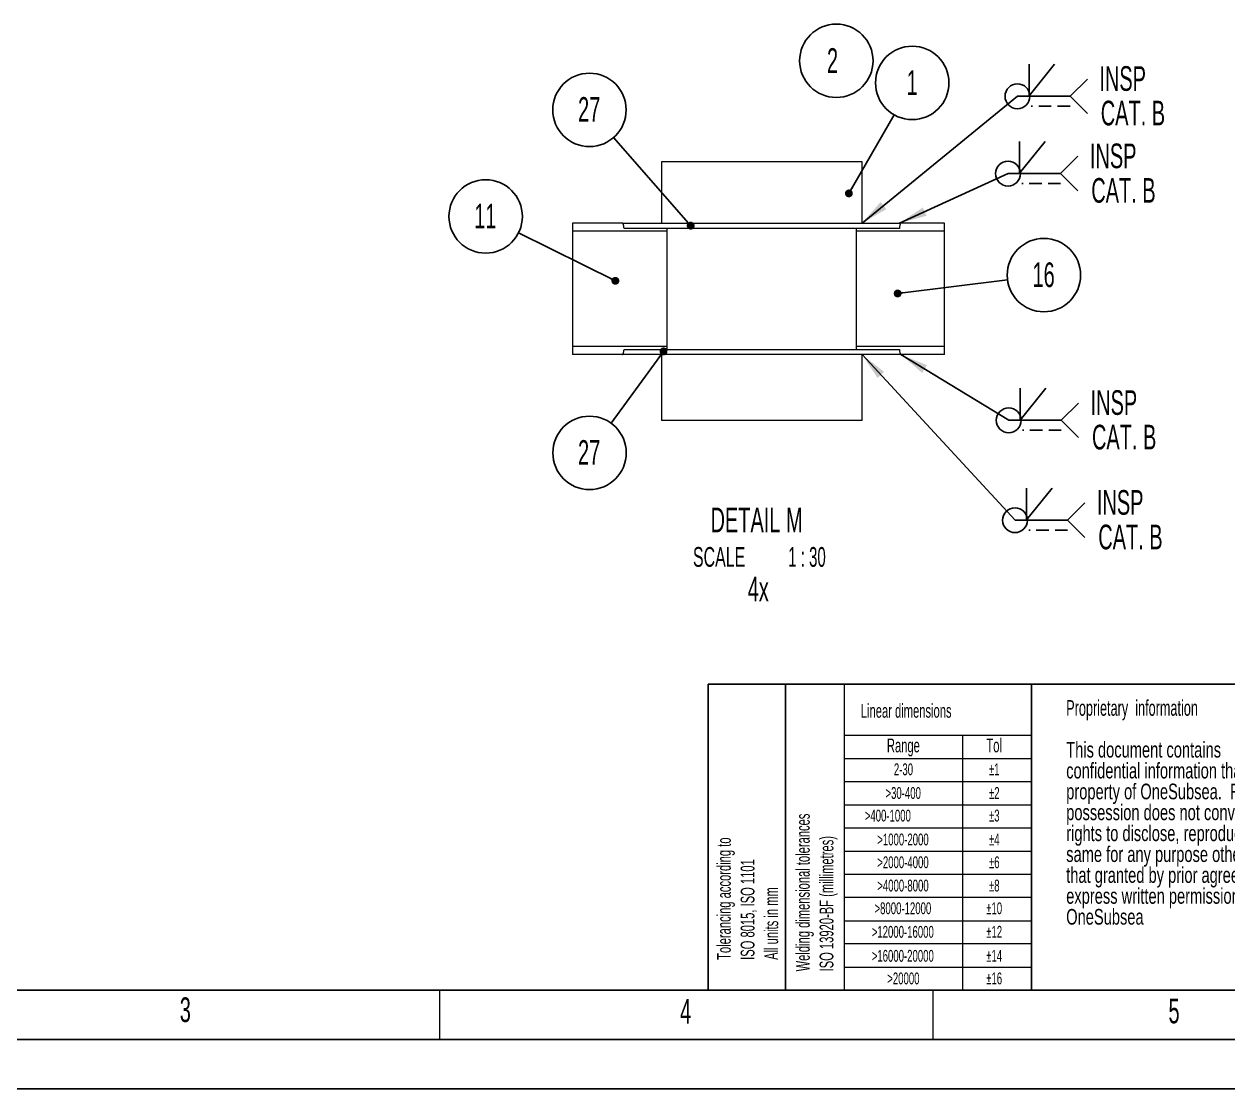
# Paper-space layout 'Sheet3' of a CAD drawing. Header units: millimetres. Extents: x 0 to 420, y 0 to 300.
# Drawn here: x 122.9 to 244.9, y 0 to 107.9 of the extents above; entities that cross this region are included whole.
import ezdxf
from ezdxf.enums import TextEntityAlignment as Align

# ---------------------------------------------------------------- set-up
doc = ezdxf.new("R2010")
doc.units = ezdxf.units.MM
doc.linetypes.add('HIDDEN', pattern=[1.905, 1.27, -0.635])
doc.layers.add('BORDER', color=7, linetype='Continuous')
doc.layers.add('DIMS', color=7, linetype='Continuous')
doc.styles.add('SLDTEXTSTYLE0', font='TXT', dxfattribs={"width": 0.605})
doc.styles.add('SLDTEXTSTYLE1', font='TXT', dxfattribs={"width": 0.7})
doc.styles.add('SLDTEXTSTYLE2', font='TXT', dxfattribs={"width": 0.57})
doc.dimstyles.new('SLDDIMSTYLE0', dxfattribs={"dimtxt": 0.18, "dimasz": 0.8, "dimexe": 0, "dimexo": 0.0625, "dimgap": 0, "dimtad": 0, "dimtih": 1, "dimtoh": 1, "dimdec": 0, "dimrnd": 1e-09, "dimzin": 0, "dimdsep": 46, "dimtxsty": 'Standard', "dimblk1": 'DOT', "dimblk2": 'DOT', "dimsah": 1, "dimcen": 0.09, "dimadec": 0, "dimazin": 0, "dimtfac": 0.8, "dimtdec": 0, "dimtofl": 0, "dimtmove": 0, "dimatfit": 3, "dimldrblk": 'DOT', "dimfxl": 1, "dimfrac": 2, "dimtolj": 1, "dimtzin": 0, "dimarcsym": 0})
doc.dimstyles.new('SLDDIMSTYLE4', dxfattribs={"dimtxt": 0.18, "dimasz": 2.8, "dimexe": 0, "dimexo": 0.0625, "dimgap": 0, "dimtad": 0, "dimtih": 1, "dimtoh": 1, "dimdec": 0, "dimrnd": 1e-09, "dimzin": 0, "dimdsep": 46, "dimtxsty": 'Standard', "dimsah": 1, "dimcen": 0.09, "dimadec": 0, "dimazin": 0, "dimtfac": 2.8, "dimtdec": 0, "dimtofl": 0, "dimtmove": 0, "dimatfit": 3, "dimfxl": 1, "dimfrac": 2, "dimtolj": 1, "dimtzin": 0, "dimarcsym": 0})

# ---------------------------------------------------------------- blocks, each defined once
blk = doc.blocks.new('SW_NOTE_0_44')
at = {"color": 0, "char_height": 3.175, "attachment_point": 1}
for s, insert, style in [('Proprietary  information', (0, 4.09), 'SLDTEXTSTYLE0'), ('This document contains', (0, -4.37), 'SLDTEXTSTYLE1'), ('confidential information that is the', (0, -8.61), 'SLDTEXTSTYLE1'), ('property of OneSubsea.  Receipt or', (0, -12.84), 'SLDTEXTSTYLE1'), ('possession does not convey any', (0, -17.07), 'SLDTEXTSTYLE1'), ('rights to disclose, reproduce or use', (0, -21.31), 'SLDTEXTSTYLE1'), ('same for any purpose other than', (0, -25.54), 'SLDTEXTSTYLE1'), ('that granted by prior agreement or', (0, -29.77), 'SLDTEXTSTYLE1'), ('express written permission of', (0, -34.01), 'SLDTEXTSTYLE1'), ('OneSubsea', (0, -38.24), 'SLDTEXTSTYLE1')]:
    blk.add_mtext(s, dxfattribs=dict(at, insert=insert, style=style))
blk = doc.blocks.new('Block3')
at = {"lineweight": 25}
for p, q in [((155.77, 255.06), (227.77, 255.06)), ((155.77, 193.06), (155.77, 255.06))]:
    blk.add_line(p, q, dxfattribs=at)
at = {"color": 7}
blk.add_blockref('SW_NOTE_0_44', (162.77, 247.77), dxfattribs=at)
at = {"color": 7, "linetype": 'Continuous', "lineweight": 0, "style": 'SLDTEXTSTYLE0', "width": 0.605, "flags": 2}
for tag, height, p in [('AUTOATTR13', 5, (320.3, 251.41)), ('AUTOATTR14', 5, (320.34, 243.33)), ('AUTOATTR15', 5, (320.65, 235.45)), ('AUTOATTR12', 4, (273.8, 221.61)), ('AUTOATTR5', 4, (368.9, 221.64)), ('AUTOATTR4', 5, (436.08, 221.91)), ('AUTOATTR2', 5, (466.71, 221.96)), ('AUTOATTR6', 5, (354.72, 210.75)), ('AUTOATTR7', 5, (400.49, 210.89)), ('AUTOATTR3', 5, (436.09, 210.89)), ('AUTOATTR0', 5, (488.96, 210.78))]:
    blk.add_attdef(tag, text='', height=height, dxfattribs=at).set_placement(p, align=Align.TOP_CENTER)
at = {"color": 7, "linetype": 'Continuous', "lineweight": 0, "style": 'SLDTEXTSTYLE0', "width": 0.605}
for tag, height, p in [('ORIGINATOR', 4, (368.9, 221.64)), ('DOCUMENT_NO.', 5, (436.08, 221.91)), ('DOC._VER.', 5, (466.71, 221.96)), ('MATERIAL_NO.', 5, (354.72, 210.75)), ('PLANT', 5, (400.49, 210.89)), ('RELEASE_DATE', 5, (436.09, 210.89)), ('REASON_FOR_ISSUE', 5, (488.96, 210.78)), ('AUTOATTR16', 5, (510.72, 198.47))]:
    blk.add_attdef(tag, text='', height=height, dxfattribs=at).set_placement(p, align=Align.TOP_CENTER)
at = {"color": 7, "linetype": 'Continuous', "lineweight": 0, "style": 'SLDTEXTSTYLE0', "width": 0.605, "flags": 2}
blk.add_attdef('AUTOATTR17', text='', height=5, dxfattribs=at).set_placement((446.09, 198.46), align=Align.TOP_RIGHT)
at = {"color": 7, "linetype": 'Continuous', "lineweight": 0, "flags": 2}
for tag in ['AUTOATTR1', 'AUTOATTR8', 'AUTOATTR10', 'AUTOATTR11']:
    blk.add_attdef(tag, (0, 0), '', height=2.5, dxfattribs=at)
at = {"color": 7, "linetype": 'Continuous', "lineweight": 0}
blk.add_attdef('ECO_NO.', (0, 0), '', height=2.5, dxfattribs=at)
blk = doc.blocks.new('SW_NOTE_0_63')
at = {"color": 0, "linetype": 'Continuous', "lineweight": 0, "insert": (0, 1.8), "char_height": 1.4, "attachment_point": 1, "style": 'SLDTEXTSTYLE0'}
blk.add_mtext('Linear dimensions', dxfattribs=at)
blk = doc.blocks.new('SW_NOTE_0_64')
at = {"color": 0, "linetype": 'Continuous', "lineweight": 0, "insert": (1.35, 1.55), "char_height": 1.2, "attachment_point": 2, "style": 'SLDTEXTSTYLE0'}
blk.add_mtext('±10', dxfattribs=at)
blk = doc.blocks.new('SW_NOTE_0_65')
at = {"color": 0, "linetype": 'Continuous', "lineweight": 0, "insert": (1.35, 1.55), "char_height": 1.2, "attachment_point": 2, "style": 'SLDTEXTSTYLE0'}
blk.add_mtext('±16', dxfattribs=at)
blk = doc.blocks.new('SW_NOTE_0_66')
at = {"color": 0, "linetype": 'Continuous', "lineweight": 0, "insert": (5.23, 1.55), "char_height": 1.2, "attachment_point": 2, "style": 'SLDTEXTSTYLE0'}
blk.add_mtext('>16000-20000', dxfattribs=at)
blk = doc.blocks.new('SW_NOTE_0_67')
at = {"color": 0, "linetype": 'Continuous', "lineweight": 0, "insert": (2.72, 1.55), "char_height": 1.2, "attachment_point": 2, "style": 'SLDTEXTSTYLE0'}
blk.add_mtext('>20000', dxfattribs=at)
blk = doc.blocks.new('SW_NOTE_0_68')
at = {"color": 0, "linetype": 'Continuous', "lineweight": 0, "insert": (2.78, 1.8), "char_height": 1.4, "attachment_point": 2, "style": 'SLDTEXTSTYLE0'}
blk.add_mtext('Range', dxfattribs=at)
blk = doc.blocks.new('SW_NOTE_0_69')
at = {"color": 0, "linetype": 'Continuous', "lineweight": 0, "char_height": 1.4, "attachment_point": 1, "rotation": 90, "style": 'SLDTEXTSTYLE0'}
for s, insert in [('Welding dimensional tolerances', (-1.8, 0)), ('ISO 13920-BF (millimetres)', (0.6, 0))]:
    blk.add_mtext(s, dxfattribs=dict(at, insert=insert))
blk = doc.blocks.new('SW_NOTE_0_70')
at = {"color": 0, "linetype": 'Continuous', "lineweight": 0, "insert": (1.31, 1.8), "char_height": 1.4, "attachment_point": 2, "style": 'SLDTEXTSTYLE0'}
blk.add_mtext('Tol', dxfattribs=at)
blk = doc.blocks.new('SW_NOTE_0_71')
at = {"color": 0, "linetype": 'Continuous', "lineweight": 0, "insert": (1.61, 1.55), "char_height": 1.2, "attachment_point": 2, "style": 'SLDTEXTSTYLE0'}
blk.add_mtext('2-30', dxfattribs=at)
blk = doc.blocks.new('SW_NOTE_0_72')
at = {"color": 0, "linetype": 'Continuous', "lineweight": 0, "insert": (2.98, 1.55), "char_height": 1.2, "attachment_point": 2, "style": 'SLDTEXTSTYLE0'}
blk.add_mtext('>30-400', dxfattribs=at)
blk = doc.blocks.new('SW_NOTE_0_73')
at = {"color": 0, "linetype": 'Continuous', "lineweight": 0, "insert": (0, 1.55), "char_height": 1.2, "attachment_point": 1, "style": 'SLDTEXTSTYLE0'}
blk.add_mtext('>400-1000', dxfattribs=at)
blk = doc.blocks.new('SW_NOTE_0_74')
at = {"color": 0, "linetype": 'Continuous', "lineweight": 0, "insert": (4.33, 1.55), "char_height": 1.2, "attachment_point": 2, "style": 'SLDTEXTSTYLE0'}
blk.add_mtext('>1000-2000', dxfattribs=at)
blk = doc.blocks.new('SW_NOTE_0_75')
at = {"color": 0, "linetype": 'Continuous', "lineweight": 0, "insert": (4.33, 1.55), "char_height": 1.2, "attachment_point": 2, "style": 'SLDTEXTSTYLE0'}
blk.add_mtext('>4000-8000', dxfattribs=at)
blk = doc.blocks.new('SW_NOTE_0_76')
at = {"color": 0, "linetype": 'Continuous', "lineweight": 0, "insert": (4.78, 1.55), "char_height": 1.2, "attachment_point": 2, "style": 'SLDTEXTSTYLE0'}
blk.add_mtext('>8000-12000', dxfattribs=at)
blk = doc.blocks.new('SW_NOTE_0_77')
at = {"color": 0, "linetype": 'Continuous', "lineweight": 0, "insert": (5.23, 1.55), "char_height": 1.2, "attachment_point": 2, "style": 'SLDTEXTSTYLE0'}
blk.add_mtext('>12000-16000', dxfattribs=at)
blk = doc.blocks.new('SW_NOTE_0_78')
at = {"color": 0, "linetype": 'Continuous', "lineweight": 0, "insert": (0.9, 1.55), "char_height": 1.2, "attachment_point": 2, "style": 'SLDTEXTSTYLE0'}
blk.add_mtext('±1', dxfattribs=at)
blk = doc.blocks.new('SW_NOTE_0_79')
at = {"color": 0, "linetype": 'Continuous', "lineweight": 0, "insert": (0.9, 1.55), "char_height": 1.2, "attachment_point": 2, "style": 'SLDTEXTSTYLE0'}
blk.add_mtext('±2', dxfattribs=at)
blk = doc.blocks.new('SW_NOTE_0_80')
at = {"color": 0, "linetype": 'Continuous', "lineweight": 0, "insert": (0.9, 1.55), "char_height": 1.2, "attachment_point": 2, "style": 'SLDTEXTSTYLE0'}
blk.add_mtext('±3', dxfattribs=at)
blk = doc.blocks.new('SW_NOTE_0_81')
at = {"color": 0, "linetype": 'Continuous', "lineweight": 0, "insert": (0.9, 1.55), "char_height": 1.2, "attachment_point": 2, "style": 'SLDTEXTSTYLE0'}
blk.add_mtext('±4', dxfattribs=at)
blk = doc.blocks.new('SW_NOTE_0_82')
at = {"color": 0, "linetype": 'Continuous', "lineweight": 0, "insert": (0.9, 1.55), "char_height": 1.2, "attachment_point": 2, "style": 'SLDTEXTSTYLE0'}
blk.add_mtext('±6', dxfattribs=at)
blk = doc.blocks.new('SW_NOTE_0_83')
at = {"color": 0, "linetype": 'Continuous', "lineweight": 0, "insert": (0.9, 1.55), "char_height": 1.2, "attachment_point": 2, "style": 'SLDTEXTSTYLE0'}
blk.add_mtext('±8', dxfattribs=at)
blk = doc.blocks.new('SW_NOTE_0_84')
at = {"color": 0, "linetype": 'Continuous', "lineweight": 0, "insert": (1.35, 1.55), "char_height": 1.2, "attachment_point": 2, "style": 'SLDTEXTSTYLE0'}
blk.add_mtext('±12', dxfattribs=at)
blk = doc.blocks.new('SW_NOTE_0_85')
at = {"color": 0, "linetype": 'Continuous', "lineweight": 0, "insert": (1.35, 1.55), "char_height": 1.2, "attachment_point": 2, "style": 'SLDTEXTSTYLE0'}
blk.add_mtext('±14', dxfattribs=at)
blk = doc.blocks.new('SW_NOTE_0_86')
at = {"color": 0, "linetype": 'Continuous', "lineweight": 0, "insert": (4.33, 1.55), "char_height": 1.2, "attachment_point": 2, "style": 'SLDTEXTSTYLE0'}
blk.add_mtext('>2000-4000', dxfattribs=at)
blk = doc.blocks.new('SW_NOTE_0_87')
at = {"color": 0, "linetype": 'Continuous', "lineweight": 0, "char_height": 1.4, "attachment_point": 1, "rotation": 90, "style": 'SLDTEXTSTYLE0'}
for s, insert in [('Tolerancing according to', (-1.8, 0)), ('ISO 8015, ISO 1101', (0.6, 0)), ('All units in mm', (3, 0))]:
    blk.add_mtext(s, dxfattribs=dict(at, insert=insert))
blk = doc.blocks.new('Block4')
at = {"color": 7, "linetype": 'Continuous', "lineweight": 25}
for p, q in [((113.61, 170.79), (80.84, 170.79)), ((80.84, 170.79), (80.84, 139.78)), ((88.67, 170.79), (88.67, 139.78)), ((113.61, 170.79), (113.61, 139.78)), ((80.84, 139.78), (113.61, 139.78))]:
    blk.add_line(p, q, dxfattribs=at)
at = {"color": 7, "linetype": 'Continuous', "lineweight": 18}
for p, q in [((94.61, 170.79), (94.61, 139.78)), ((94.61, 165.63), (113.61, 165.63)), ((106.61, 165.63), (106.61, 139.78)), ((94.61, 163.28), (113.61, 163.28)), ((94.61, 160.93), (113.61, 160.93)), ((94.61, 158.58), (113.61, 158.58)), ((94.61, 156.23), (113.61, 156.23)), ((94.61, 153.88), (113.61, 153.88)), ((94.61, 151.53), (113.61, 151.53)), ((113.61, 149.18), (94.61, 149.18)), ((94.61, 146.83), (113.61, 146.83)), ((113.61, 144.48), (94.61, 144.48)), ((94.61, 142.13), (113.61, 142.13))]:
    blk.add_line(p, q, dxfattribs=at)
at = {"color": 7, "linetype": 'Continuous', "lineweight": 0}
for name, p in [('SW_NOTE_0_63', (96.3, 167)), ('SW_NOTE_0_68', (97.83, 163.49)), ('SW_NOTE_0_70', (108.5, 163.49)), ('SW_NOTE_0_71', (99.01, 161.22)), ('SW_NOTE_0_78', (108.92, 161.22)), ('SW_NOTE_0_72', (97.61, 158.82)), ('SW_NOTE_0_79', (108.92, 158.82)), ('SW_NOTE_0_69', (91.52, 141.69)), ('SW_NOTE_0_73', (96.7, 156.53)), ('SW_NOTE_0_80', (108.92, 156.53)), ('SW_NOTE_0_87', (83.52, 142.86)), ('SW_NOTE_0_74', (96.24, 154.11)), ('SW_NOTE_0_81', (108.92, 154.11)), ('SW_NOTE_0_86', (96.24, 151.8)), ('SW_NOTE_0_82', (108.92, 151.8)), ('SW_NOTE_0_75', (96.24, 149.44)), ('SW_NOTE_0_83', (108.92, 149.44)), ('SW_NOTE_0_76', (95.78, 147.14)), ('SW_NOTE_0_64', (108.46, 147.14)), ('SW_NOTE_0_77', (95.32, 144.75)), ('SW_NOTE_0_84', (108.46, 144.75)), ('SW_NOTE_0_66', (95.32, 142.32)), ('SW_NOTE_0_85', (108.46, 142.32)), ('SW_NOTE_0_67', (97.89, 140.03)), ('SW_NOTE_0_65', (108.46, 140.03))]:
    blk.add_blockref(name, p, dxfattribs=at)
blk = doc.blocks.new('SW_NOTE_0_226')
at = {"layer": 'DIMS', "color": 0}
blk.add_circle((0.95, 1.94), 3.72, dxfattribs=at)
at = {"layer": 'DIMS', "color": 0, "insert": (0, 3.22), "char_height": 2.5, "attachment_point": 1, "style": 'SLDTEXTSTYLE0'}
blk.add_mtext('2', dxfattribs=at)
blk = doc.blocks.new('SW_NOTE_0_281')
at = {"layer": 'DIMS', "color": 0}
blk.add_circle((1.85, 3.23), 3.72, dxfattribs=at)
at = {"layer": 'DIMS', "color": 0, "insert": (1.84, 4.51), "char_height": 2.5, "attachment_point": 2, "style": 'SLDTEXTSTYLE0'}
blk.add_mtext('1', dxfattribs=at)
blk = doc.blocks.new('_Dot')
at = {"color": 0, "linetype": 'ByBlock', "lineweight": -2}
blk.add_line((-0.5, 0), (-1, 0), dxfattribs=at)
at = {"color": 0, "linetype": 'ByBlock', "const_width": 0.5}
blk.add_lwpolyline([(-0.25, 0, 1), (0.25, 0, 1)], format="xyb", close=True, dxfattribs=at)
blk = doc.blocks.new('SW_NOTE_0_282')
at = {"layer": 'DIMS', "color": 0}
blk.add_circle((-2.45, 2.8), 3.72, dxfattribs=at)
at = {"layer": 'DIMS', "color": 0, "insert": (-2.48, 4.09), "char_height": 2.5, "attachment_point": 2, "style": 'SLDTEXTSTYLE0'}
blk.add_mtext('27', dxfattribs=at)
blk = doc.blocks.new('SW_NOTE_0_283')
at = {"layer": 'DIMS', "color": 0}
blk.add_circle((-2.19, -3.01), 3.72, dxfattribs=at)
at = {"layer": 'DIMS', "color": 0, "insert": (-2.23, -1.72), "char_height": 2.5, "attachment_point": 2, "style": 'SLDTEXTSTYLE0'}
blk.add_mtext('27', dxfattribs=at)
blk = doc.blocks.new('SW_NOTE_0_284')
at = {"layer": 'DIMS', "color": 0}
blk.add_circle((-3.34, 1.66), 3.72, dxfattribs=at)
at = {"layer": 'DIMS', "color": 0, "insert": (-3.37, 2.94), "char_height": 2.5, "attachment_point": 2, "style": 'SLDTEXTSTYLE0'}
blk.add_mtext('11', dxfattribs=at)
blk = doc.blocks.new('SW_NOTE_0_285')
at = {"layer": 'DIMS', "color": 0}
blk.add_circle((3.69, 0.46), 3.72, dxfattribs=at)
at = {"layer": 'DIMS', "color": 0, "insert": (3.66, 1.75), "char_height": 2.5, "attachment_point": 2, "style": 'SLDTEXTSTYLE0'}
blk.add_mtext('16', dxfattribs=at)
blk = doc.blocks.new('SW_SYMBOL_WELD_BUSB')
at = {"layer": 'DIMS', "color": 0}
for q in [(200, 1000), (1000, 1000)]:
    blk.add_line((200, 0), q, dxfattribs=at)
blk = doc.blocks.new('SW_WELDSYMBOL_12')
at = {"layer": 'DIMS', "color": 0}
for p, q in [((7.08, 1.75), (5.33, 0)), ((5.33, 0), (0, 0)), ((7.08, -1.75), (5.33, 0))]:
    blk.add_line(p, q, dxfattribs=at)
at = {"layer": 'DIMS', "color": 0, "linetype": 'HIDDEN'}
blk.add_line((5.33, -1), (1.4, -1), dxfattribs=at)
at = {"layer": 'DIMS', "color": 0}
blk.add_circle((0, 0), 1.26, dxfattribs=at)
at = {"layer": 'DIMS', "color": 0, "xscale": 0.003222669349429913, "yscale": 0.003222669349429913, "zscale": 0.003222669349429913}
blk.add_blockref('SW_SYMBOL_WELD_BUSB', (0.53, 0.03), dxfattribs=at)
at = {"layer": 'DIMS', "color": 0, "char_height": 2.5, "attachment_point": 1, "style": 'SLDTEXTSTYLE0'}
for s, insert in [('INSP', (8.3, 3.05)), ('CAT. B', (8.44, -0.45))]:
    blk.add_mtext(s, dxfattribs=dict(at, insert=insert))
blk = doc.blocks.new('SW_WELDSYMBOL_13')
at = {"layer": 'DIMS', "color": 0}
for p, q in [((7.08, 1.75), (5.33, 0)), ((5.33, 0), (0, 0)), ((7.08, -1.75), (5.33, 0))]:
    blk.add_line(p, q, dxfattribs=at)
at = {"layer": 'DIMS', "color": 0, "linetype": 'HIDDEN'}
blk.add_line((5.33, -1), (1.4, -1), dxfattribs=at)
at = {"layer": 'DIMS', "color": 0}
blk.add_circle((0, 0), 1.26, dxfattribs=at)
at = {"layer": 'DIMS', "color": 0, "xscale": 0.003222669349429913, "yscale": 0.003222669349429913, "zscale": 0.003222669349429913}
blk.add_blockref('SW_SYMBOL_WELD_BUSB', (0.53, 0.03), dxfattribs=at)
at = {"layer": 'DIMS', "color": 0, "char_height": 2.5, "attachment_point": 1, "style": 'SLDTEXTSTYLE0'}
for s, insert in [('INSP', (8.3, 3.05)), ('CAT. B', (8.44, -0.45))]:
    blk.add_mtext(s, dxfattribs=dict(at, insert=insert))
blk = doc.blocks.new('SW_WELDSYMBOL_14')
at = {"layer": 'DIMS', "color": 0}
for p, q in [((7.08, 1.75), (5.33, 0)), ((5.33, 0), (0, 0)), ((7.08, -1.75), (5.33, 0))]:
    blk.add_line(p, q, dxfattribs=at)
at = {"layer": 'DIMS', "color": 0, "linetype": 'HIDDEN'}
blk.add_line((5.33, -1), (1.4, -1), dxfattribs=at)
at = {"layer": 'DIMS', "color": 0}
blk.add_circle((0, 0), 1.26, dxfattribs=at)
at = {"layer": 'DIMS', "color": 0, "xscale": 0.003222669349429913, "yscale": 0.003222669349429913, "zscale": 0.003222669349429913}
blk.add_blockref('SW_SYMBOL_WELD_BUSB', (0.53, 0.03), dxfattribs=at)
at = {"layer": 'DIMS', "color": 0, "char_height": 2.5, "attachment_point": 1, "style": 'SLDTEXTSTYLE0'}
for s, insert in [('INSP', (8.3, 3.05)), ('CAT. B', (8.44, -0.45))]:
    blk.add_mtext(s, dxfattribs=dict(at, insert=insert))
blk = doc.blocks.new('SW_WELDSYMBOL_15')
at = {"layer": 'DIMS', "color": 0}
for p, q in [((7.08, 1.75), (5.33, 0)), ((5.33, 0), (0, 0)), ((7.08, -1.75), (5.33, 0))]:
    blk.add_line(p, q, dxfattribs=at)
at = {"layer": 'DIMS', "color": 0, "linetype": 'HIDDEN'}
blk.add_line((5.33, -1), (1.4, -1), dxfattribs=at)
at = {"layer": 'DIMS', "color": 0}
blk.add_circle((0, 0), 1.26, dxfattribs=at)
at = {"layer": 'DIMS', "color": 0, "xscale": 0.003222669349429913, "yscale": 0.003222669349429913, "zscale": 0.003222669349429913}
blk.add_blockref('SW_SYMBOL_WELD_BUSB', (0.53, 0.03), dxfattribs=at)
at = {"layer": 'DIMS', "color": 0, "char_height": 2.5, "attachment_point": 1, "style": 'SLDTEXTSTYLE0'}
for s, insert in [('INSP', (8.3, 3.05)), ('CAT. B', (8.44, -0.45))]:
    blk.add_mtext(s, dxfattribs=dict(at, insert=insert))

psp = doc.layouts.new('Sheet3')

# ---------------------------------------------------------------- linework, layer by layer
at = {"color": 7, "linetype": 'Continuous', "lineweight": 18}
for p, q in [((187.473, 93.938), (187.473, 87.74)), ((207.807, 93.938), (187.473, 93.938)), ((207.807, 87.74), (207.807, 93.938)), ((178.452, 87.74), (178.452, 74.407)), ((183.526, 87.74), (178.452, 87.74)), ((188.035, 86.907), (178.452, 86.907)), ((183.526, 87.74), (211.754, 87.74)), ((211.595, 87.207), (183.685, 87.207)), ((188.035, 86.907), (188.035, 75.24)), ((207.245, 75.24), (207.245, 86.907)), ((216.162, 86.907), (207.245, 86.907)), ((216.162, 87.74), (211.754, 87.74)), ((216.162, 74.407), (216.162, 87.74)), ((188.035, 75.24), (178.452, 75.24)), ((183.685, 74.94), (211.595, 74.94)), ((216.162, 75.24), (207.245, 75.24)), ((183.526, 74.407), (178.452, 74.407)), ((211.754, 74.407), (183.526, 74.407)), ((187.473, 74.407), (187.473, 67.74)), ((207.807, 67.74), (207.807, 74.407)), ((216.162, 74.407), (211.754, 74.407)), ((207.807, 67.74), (187.473, 67.74))]:
    psp.add_line(p, q, dxfattribs=at)
for points, knots in [([(183.686, 87.207), (183.682, 87.248), (183.674, 87.329), (183.656, 87.441), (183.634, 87.539), (183.611, 87.62), (183.586, 87.679), (183.562, 87.725), (183.537, 87.736), (183.526, 87.74)], [0, 0, 0, 0, 0.2187317, 0.4230975, 0.5964422, 0.7448459, 0.8591671, 0.9421748, 1, 1, 1, 1]), ([(188.016, 87.207), (188.018, 87.189), (188.023, 87.151), (188.028, 87.093), (188.032, 87.032), (188.035, 86.97), (188.035, 86.928), (188.035, 86.907)], [0, 0, 0, 0, 0.1811205, 0.3787013, 0.5808238, 0.7891309, 1, 1, 1, 1]), ([(207.245, 86.907), (207.245, 86.948), (207.246, 87.048), (207.257, 87.148), (207.264, 87.207)], [0, 0, 0, 0, 0.4111561, 1, 1, 1, 1]), ([(211.754, 87.74), (211.745, 87.737), (211.721, 87.728), (211.697, 87.686), (211.671, 87.627), (211.648, 87.547), (211.625, 87.448), (211.607, 87.332), (211.598, 87.25), (211.594, 87.207)], [0, 0, 0, 0, 0.0491846, 0.128583, 0.239941, 0.389319, 0.5649951, 0.7734849, 1, 1, 1, 1]), ([(183.526, 74.407), (183.535, 74.41), (183.559, 74.419), (183.583, 74.461), (183.609, 74.519), (183.632, 74.6), (183.655, 74.699), (183.673, 74.814), (183.682, 74.897), (183.686, 74.94)], [0, 0, 0, 0, 0.0491937, 0.1285829, 0.2399578, 0.389334, 0.5650049, 0.7734808, 1, 1, 1, 1]), ([(188.035, 75.24), (188.035, 75.231), (188.035, 75.178), (188.031, 75.082), (188.023, 74.991), (188.017, 74.944), (188.016, 74.94)], [0, 0, 0, 0, 0.0929508, 0.5274606, 0.9609461, 1, 1, 1, 1]), ([(207.264, 74.94), (207.258, 74.991), (207.247, 75.09), (207.245, 75.191), (207.245, 75.24)], [0, 0, 0, 0, 0.5074023, 1, 1, 1, 1]), ([(211.594, 74.94), (211.598, 74.899), (211.606, 74.818), (211.624, 74.706), (211.646, 74.608), (211.669, 74.527), (211.694, 74.467), (211.718, 74.422), (211.743, 74.411), (211.754, 74.407)], [0, 0, 0, 0, 0.2187243, 0.4230911, 0.5964426, 0.7448563, 0.8591717, 0.9421778, 1, 1, 1, 1])]:
    psp.add_open_spline(points, degree=3, knots=knots, dxfattribs=at)
at = {"layer": 'BORDER', "lineweight": 25}
psp.add_line((20, 10), (410, 10), dxfattribs=at)
at = {"layer": 'BORDER', "color": 7, "linetype": 'Continuous', "lineweight": 18}
for p, q in [((165, 10), (165, 5)), ((215, 10), (215, 5))]:
    psp.add_line(p, q, dxfattribs=at)
at = {"layer": 'BORDER'}
for p, q in [((15, 5), (415.143, 5)), ((0, 0), (420, 0))]:
    psp.add_line(p, q, dxfattribs=at)

# ---------------------------------------------------------------- block references
at = {"color": 7, "linetype": 'Continuous'}
psp.add_blockref('Block4', (111.388, -129.782), dxfattribs=at)
at = {"color": 7, "linetype": 'Continuous', "xscale": 0.5, "yscale": 0.5, "zscale": 0.5}
psp.add_blockref('Block3', (147.114, -86.529), dxfattribs=at)
at = {"layer": 'DIMS'}
for name, p in [('SW_NOTE_0_226', (204.254, 102.245)), ('SW_NOTE_0_281', (211.048, 98.715)), ('SW_WELDSYMBOL_12', (223.562, 100.591)), ('SW_NOTE_0_282', (182.635, 96.414)), ('SW_WELDSYMBOL_13', (222.603, 92.755)), ('SW_NOTE_0_284', (173.004, 86.754)), ('SW_NOTE_0_285', (222.547, 82.006)), ('SW_WELDSYMBOL_14', (222.674, 67.754)), ('SW_NOTE_0_283', (182.38, 67.464)), ('SW_WELDSYMBOL_15', (223.311, 57.632))]:
    psp.add_blockref(name, p, dxfattribs=at)

# ---------------------------------------------------------------- texts
at = {"layer": 'BORDER', "char_height": 2.5, "attachment_point": 1, "style": 'SLDTEXTSTYLE0'}
for s, insert in [('3', (138.663, 9.275)), ('4', (189.366, 9.118)), ('5', (238.865, 9.15))]:
    psp.add_mtext(s, dxfattribs=dict(at, insert=insert))
at = {"layer": 'DIMS', "attachment_point": 2}
for s, insert, char_height, style in [('DETAIL M', (197.121, 58.91), 2.5, 'SLDTEXTSTYLE0'), ('SCALE', (193.324, 54.911), 2, 'SLDTEXTSTYLE0'), ('1 : 30', (202.228, 54.911), 2, 'SLDTEXTSTYLE2'), ('4x', (197.29, 51.91), 2.5, 'SLDTEXTSTYLE0')]:
    psp.add_mtext(s, dxfattribs=dict(at, insert=insert, char_height=char_height, style=style))

# ---------------------------------------------------------------- leaders
at = {"layer": 'DIMS'}
for points, dimstyle in [([(207.807, 87.74), (223.562, 100.591)], 'SLDDIMSTYLE4'), ([(206.475, 90.749), (211.048, 98.715)], 'SLDDIMSTYLE0'), ([(190.442, 87.478), (182.635, 96.414)], 'SLDDIMSTYLE0'), ([(211.615, 87.74), (222.603, 92.755)], 'SLDDIMSTYLE4'), ([(182.809, 81.889), (173.004, 86.754)], 'SLDDIMSTYLE0'), ([(211.418, 80.607), (222.547, 82.006)], 'SLDDIMSTYLE0'), ([(187.691, 74.741), (182.38, 67.464)], 'SLDDIMSTYLE0'), ([(207.816, 74.407), (223.311, 57.632)], 'SLDDIMSTYLE4'), ([(211.754, 74.407), (222.674, 67.754)], 'SLDDIMSTYLE4')]:
    psp.add_leader(points, dimstyle=dimstyle, dxfattribs=at)

doc.saveas('drawing.dxf')
